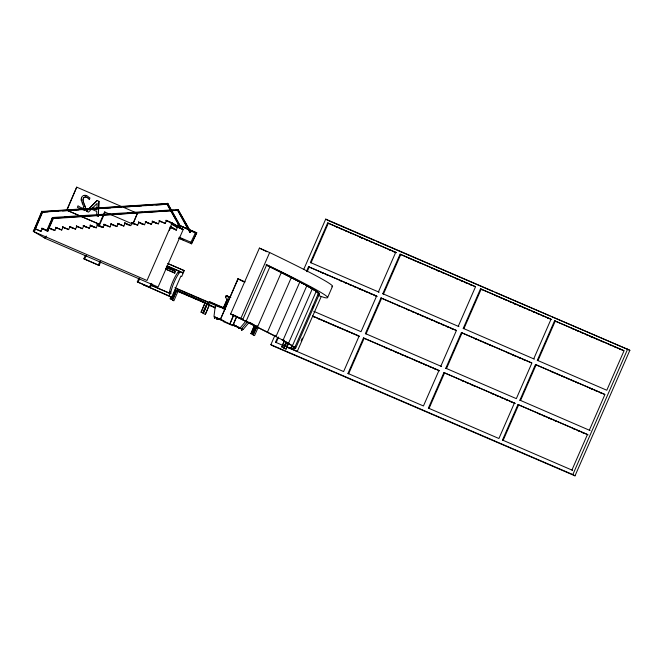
<?xml version="1.0" encoding="UTF-8"?>
<svg xmlns="http://www.w3.org/2000/svg" width="663" height="663" viewBox="0 0 663 663"><rect width="100%" height="100%" fill="white"/><g stroke="black" fill="none" stroke-linecap="round" stroke-linejoin="round"><path stroke-width="0.99" d="M81.184 199.953L81.897 196.903A3.448 3.381 -59.5 0 1 83.745 195.552M83.032 200.375L83.008 199.356M98.265 216.329L98.92 201.312L98.315 216.353L96.599 215.608L96.806 211.472L91.403 209.127M225.553 309.115L216.146 305.063L215.102 307.458L213.967 316.566L222.403 320.204M214.887 317.9L214.563 317.792C213.917 315.803 216.469 318.464 214.331 317.784M217.729 318.886L217.456 319.367M239.467 327.588L239.616 328.243L238.929 328.301L238.705 327.721L239.285 327.481M238.672 328.019L239.186 328.318L239.418 327.804M242.219 329.776L241.357 329.602L241.97 329.179M241.531 329.834L242.111 329.718L241.92 329.155M214.29 317.552L214.911 317.096M217.05 318.82L217.307 318.646M217.787 318.663L217.613 319.491M218.003 319.011L217.29 319.525M238.663 328.052L239.277 327.597M239.6 327.878L239.21 328.376M241.349 329.635L241.97 329.063M83.057 199.381L83.845 197.557L85.602 196.894L86.704 197.193M81.201 198.817L81.541 197.665M214.563 317.792L214.505 317.245M214.605 317.942L215.185 317.444M217.157 319.143L217.456 318.688L217.92 319.052M238.837 328.061L239.194 327.431L238.788 328.342M239.558 327.945L238.978 328.45M242.252 329.528L241.904 329.967M223.928 307.516L228.71 296.891M41.96 212.21L42.217 211.456L167.764 203.466L168.203 204.179L41.835 212.143L48.117 211.82M168.079 204.105L180.121 225.677L179.441 226.066L166.968 203.79L42.797 211.696L34.136 231.835L45.208 238.365L158.084 287.013L183.228 229.464L172.148 222.934L166.04 220.298L166.247 221.102M174.328 270.38L166.852 267.156M33.481 231.279L41.827 211.232L42.797 211.696M33.879 230.368L36.266 224.898M37.062 223.075L38.255 220.34M39.051 218.517L41.438 213.055M42.531 211.53L34.186 231.578L33.15 231.08M47.985 230.84L41.868 228.205L42.076 229M42.341 228.404L41.031 231.395L35.388 228.959M46.601 231.031L52.427 217.522L177.974 209.533L190.704 231.868L189.701 232.067L177.427 209.997M47.446 230.044L52.816 217.754L52.427 217.522M47.305 231.337L52.883 218.583L178.413 210.246L190.704 231.868M47.736 231.296L53.521 218.061M45.208 238.365L46.253 235.97M61.775 229.962L55.667 227.326L55.874 228.122M56.131 227.525L54.83 230.517L49.186 228.089M132.028 223.779L104.597 211.961L99.235 224.235L66.673 210.163L76.717 187.157L121.536 206.516M66.913 210.304L76.717 187.157M68.679 229.522L62.562 226.887L62.77 227.682M63.035 227.086L61.725 230.078L56.082 227.649M75.574 229.083L69.458 226.448L69.673 227.243M69.93 226.647L68.62 229.638L62.977 227.21M82.477 228.644L76.361 226.008L76.568 226.804M76.833 226.207L75.524 229.199L69.88 226.771M89.314 199.546L89.977 198.03L86.986 195.776L85.27 195.328M82.212 202.977C84.483 207.726 84.756 210.395 78.002 205.803L77.389 207.337L84.922 210.585L85.51 207.983L83.198 201.453M89.372 228.205L83.256 225.569L83.463 226.365M83.729 225.768L82.419 228.76L76.775 226.332M96.268 227.765L90.16 225.13L90.367 225.926M90.624 225.329L89.323 228.321L83.679 225.892M103.171 227.326L97.055 224.691L97.262 225.495M97.527 224.89L96.218 227.881L90.574 225.453M100.735 261.752L99.102 265.473L83.845 258.777L85.071 255.968M98.174 225.967L98.994 224.094L66.673 210.163M84.599 259.225L86.24 255.47M98.961 226.348L105.119 212.259L104.597 211.961M110.066 226.887L103.95 224.251L104.166 225.055M104.422 224.45L103.113 227.442L97.469 225.014M116.961 226.448L110.854 223.812L111.061 224.616M111.318 224.011L110.017 227.003L104.373 224.575M99.102 265.473L98.348 265.034L99.972 261.313M123.865 226.008L117.749 223.373L117.956 224.177M118.221 223.572L116.912 226.564L111.268 224.135M130.76 225.569L124.644 222.934L124.859 223.738M125.116 223.133L123.815 226.124L118.171 223.696M137.664 225.13L131.547 222.495L131.755 223.298M132.02 222.693L130.71 225.685L125.067 223.257M133.122 223.149L137.415 213.32L132.973 224.185M144.559 224.691L138.443 222.055L138.65 222.859M138.915 222.262L137.606 225.246L131.962 222.818M151.454 224.251L145.346 221.616L145.553 222.42M145.81 221.823L144.509 224.807L138.865 222.378M158.358 223.812L152.241 221.177L152.449 221.981M152.714 221.384L151.404 224.376L145.761 221.939M165.253 223.373L159.137 220.738L159.352 221.541M159.609 220.945L158.3 223.937L152.656 221.5M151.91 283.772L150.269 287.527L138.078 282.272L137.324 281.833L138.948 278.112M138.078 282.272L139.702 278.551M166.504 220.506L165.203 223.497L159.559 221.061M172.148 222.934L147.012 280.49L34.136 231.835M169.38 230.459L170.689 227.467M150.269 287.527L149.506 287.087L151.147 283.325M170.3 222.809L177.112 226.829L177.328 227.624L171.361 224.111M170.631 227.591L176.275 230.02L177.585 227.028M174.659 270.927L175.513 271.424L174.783 273.106L173.93 272.601L174.659 270.927L166.289 267.313M170.225 291.364L169.421 293.212A13.293 2.627 -66.7 0 1 172.927 281.311A13.293 2.627 -66.7 0 1 179.126 270.993L166.952 265.747M178.322 272.849L179.126 270.993M167.747 263.46L184.264 270.645L181.679 276.57L180.875 276.09L171.593 297.331L168.949 295.773L170.01 293.344L151.114 285.198M170.292 298.897L170.863 296.916M167.59 266.377L182.715 272.891L183.808 270.38M171.593 299.461L175.728 290.004L205.248 302.726L175.496 289.864L171.593 299.461L170.059 298.764M175.032 289.996L176.399 290.8L172.33 300.107L173.88 300.811L177.941 291.505L175.662 290.162L205.174 302.883L201.519 311.254M172.571 300.248L176.615 290.999M201.113 312.182L205.016 302.593M174.908 287.667L207.685 301.789L202.837 312.886L207.129 303.72L209.177 304.93L205.348 314.37L209.79 304.201M203.4 313.533L207.221 304.085L203.16 313.392L205.348 314.37M176.399 290.8L215.144 307.483L216.146 305.063M230.848 297.48L226.249 295.491L225.519 297.165L226.448 295.872L225.751 297.273L226.862 300.032L223.522 307.69L226.862 300.032M224.649 306.182L225.868 303.397M245.153 281.891L237.918 278.733L220.265 319.79L238.141 278.866M232.589 314.966L230.608 314.005L259.399 248.103L269.659 252.528A442.635 10.815 23.6 0 1 331.74 286.681M233.749 314.511L229.904 323.942L233.567 315.571M236.658 316.226L232.821 325.666L236.882 316.359M317.552 295.209L324.464 297.588A442.635 10.815 23.6 0 0 277.664 270.015L266.733 264.703L242.84 319.392L240.86 318.431L269.659 252.528M268.648 266.161L299.9 281.808L276.023 336.456L246.072 321.373L269.949 266.717L265.938 264.844M254.244 326.237L250.987 333.68L254.393 325.218M255.785 325.591L252.296 334.243L255.951 325.864M257.095 325.583L253.034 334.881L254.575 335.586L258.238 327.215M253.274 335.022L256.913 326.702M257.509 327.008L281.377 272.36M267.504 332.047L291.38 277.399M303.853 269.153L325.707 219.121L629.85 350.296L575.003 475.843L273.015 345.937L270.86 344.669L274.988 335.229M278.634 336.995L276.181 342.605L275.535 342.224L277.582 337.55M306.488 271.382L308.535 266.683L376.617 296.029L361.037 331.699L313.756 311.32M328.301 223.307L311.022 262.863L310.375 262.482L327.655 222.934L396.375 252.653L327.655 222.934M307.135 271.764L309.182 267.065L308.535 266.683M321.132 296.751L297.239 351.44L288.297 347.578L292.284 348.597L295.532 348.564L292.433 345.755L283.043 340.218L306.919 285.571L299.9 281.808M284.253 341.379L281.816 346.964L284.477 340.21M285.96 342.116L283.764 347.802L286.201 342.224M286.292 342.589L283.855 348.166L286.051 349.152L288.637 343.252M284.096 348.307L286.532 342.73M312.803 316.085L359.131 336.05L343.616 371.562L286.366 346.857L288.007 343.094M288.248 343.426L286.051 349.152M288.513 343.318L312.389 288.67L306.919 285.571M286.366 346.857L290.982 348.042L292.217 345.216M292.433 345.755L316.309 291.107L312.389 288.67M290.982 348.042L293.411 348.373L294.231 346.484M294.77 347.503L318.646 292.855L316.309 291.107M294.704 348.929L295.524 347.047M312.397 308.411L313.632 305.585M295.532 348.564L319.409 293.908L318.646 292.855M301.143 340.923L302.378 338.097M327.63 297.496L332.528 286.283M395.736 252.271L378.457 291.828L379.095 292.201L310.375 262.482M347.976 373.443L363.49 337.931L438.964 370.46L423.442 405.971L347.976 373.443L348.614 373.824L364.136 338.312L363.49 337.931M365.396 333.572L380.976 297.911L456.442 330.439L440.862 366.1L441.508 366.482L365.396 333.572L366.034 333.953L381.615 298.292L380.976 297.911M400.087 254.153L400.734 254.534L383.454 294.082L382.808 293.701L400.087 254.153L475.562 286.681L458.282 326.229M444.55 372.971L429.036 408.491L428.389 408.11L443.912 372.598L515.076 403.369L443.912 372.598M445.809 368.238L461.39 332.569L531.917 362.976L516.336 398.637L445.809 368.238L446.456 368.62L462.036 332.95L461.39 332.569M551.682 319.591L481.156 289.192L463.876 328.749L463.23 328.367L480.509 288.819L551.036 319.218L533.756 358.766M514.43 402.996L498.916 438.508L428.389 408.11M502.471 440.041L517.985 404.521L587.468 434.472L571.954 469.984L572.6 470.365L502.471 440.041L503.118 440.414L518.632 404.902L517.985 404.521M519.891 400.17L535.472 364.501L604.954 394.452L589.374 430.113L590.02 430.494L519.891 400.17L520.53 400.543L536.11 364.882L535.472 364.501M537.312 360.299L554.583 320.743L624.074 350.694L606.794 390.242L537.312 360.299L537.95 360.672L555.229 321.124L554.583 320.743M575.003 475.843L572.849 474.575L627.695 349.028M177.236 226.655L178.074 224.765L196.729 232.862L191.508 243.785L178.471 238.166M191.483 243.719L190.927 242.252L195.477 232.721L196.704 232.796L191.508 243.785M83.306 198.486L83.886 197.591M232.713 324.646L240.213 327.878L246.139 320.834M247.572 321.679L241.647 328.724L232.274 324.688M231.835 324.721L243.081 329.569L249.006 322.525M97.096 200.516L86.53 211.265L97.096 200.516L98.92 201.312M91.444 209.16L88.51 212.135L86.53 211.265M92.522 208L97.146 203.4L96.881 209.889L92.563 208.025M214.771 317.784L214.862 317.071M179.441 226.066L166.703 203.632L167.764 203.466M178.364 209.765L177.692 210.154L190.024 232.257M179.118 225.876L180.121 225.677M189.701 232.067L190.372 231.669M215.152 317.759L214.472 317.751M241.871 329.213L241.664 329.909M318.571 294.281L319.409 293.908M293.411 348.373L294.239 348.009L291.148 345.199L281.758 339.663M83.704 195.519L84.516 195.37M84.69 197.06L85.643 196.919M209.392 301.889L212.5 303.356M217.605 318.563L216.892 319.077L217.505 319.392M239.384 328.467L238.705 328.293M52.22 211.555L58.377 211.166M62.488 210.909L68.645 210.511M72.748 210.254L78.905 209.864M83.016 209.599L89.173 209.21M94.303 208.878L100.461 208.489M103.536 208.29L110.721 207.834M114.832 207.577L120.989 207.179M125.092 206.922L131.249 206.533M135.36 206.268L141.517 205.878M145.62 205.613L151.777 205.223M155.88 204.966L163.065 204.502M54.283 217.837L58.385 217.572M64.543 217.182L69.673 216.851M74.803 216.528L79.933 216.204M86.091 215.806L90.193 215.55M96.35 215.16L100.461 214.895M106.619 214.505L110.721 214.24M116.879 213.851L122.009 213.527M127.139 213.196L131.241 212.939M137.398 212.541L142.528 212.218M148.686 211.828L152.797 211.563M158.954 211.174L163.057 210.909M169.214 210.519L173.316 210.262M52.054 218.21L178.413 210.246M84.474 195.345L86.157 195.502M217.265 318.621L217.779 318.911M296.618 351.282L297.239 351.44M328.815 220.804L374.396 240.412M376.294 241.224L431.373 264.918M433.279 265.739L493.098 291.471M495.004 292.292L550.083 315.986M551.981 316.798L629.85 350.296M400.734 254.534L475.263 286.656M555.229 321.124L623.775 350.669M336.042 226.821L337.931 227.633M340.765 228.859L342.655 229.671M345.489 230.898L347.387 231.71M350.221 232.937L352.111 233.749M359.678 237.014L362.512 238.232M365.346 239.459L367.244 240.271M370.078 241.489L371.968 242.31M374.802 243.528L376.692 244.349M408.458 258.04L410.347 258.852M413.173 260.07L415.063 260.882M417.889 262.1L419.778 262.913M436.76 270.239L439.594 271.457M442.42 272.675L444.309 273.488M494.499 295.126L496.38 295.938M499.198 297.148L501.079 297.96M503.905 299.179L505.786 299.991M508.604 301.201L510.485 302.013M513.303 303.231L516.129 304.45M523.646 307.69L525.527 308.502M528.353 309.712L530.234 310.524M533.052 311.743L534.933 312.555M537.751 313.765L539.632 314.577M542.458 315.795L544.34 316.607M547.157 317.817L549.039 318.63M571.373 328.26L573.255 329.072M576.072 330.282L577.945 331.094M580.763 332.304L582.644 333.116M585.462 334.334L587.335 335.138M590.153 336.356L592.971 337.566M609.869 344.851L611.75 345.663M614.568 346.873L616.441 347.685M619.259 348.904L621.14 349.708M360.067 237.238L361.957 238.058M388.435 249.47L390.325 250.282M393.159 251.509L395.049 252.321M431.489 268.026L433.378 268.838M436.213 270.065L439.039 271.283M456.02 278.601L457.909 279.413M460.735 280.631L462.625 281.444M465.451 282.67L467.34 283.482M470.175 284.7L472.056 285.513M513.701 303.463L516.518 304.673M519.336 305.892L521.217 306.704M590.542 336.589L593.36 337.798M596.178 339.017L598.059 339.821M600.877 341.039L602.75 341.843M382.808 293.701L458.929 326.61M463.23 328.367L534.403 359.147M309.182 267.065L377.264 296.411M381.615 298.292L456.144 330.414M462.036 332.95L531.618 362.943M536.11 364.882L604.656 394.427M320.701 272.211L323.536 273.429M326.378 274.656L328.268 275.468M340.003 280.59L341.893 281.41M344.735 282.629L346.625 283.441M349.459 284.667L351.349 285.48M354.191 286.706L356.081 287.518M358.915 288.745L361.749 289.963M364.592 291.19L366.482 292.002M369.316 293.228L371.205 294.041M374.04 295.267L375.938 296.079M397.833 305.452L399.714 306.265M407.654 309.754L409.543 310.566M412.378 311.784L414.259 312.596M417.093 313.814L418.975 314.635M421.809 315.853L423.698 316.665M426.524 317.884L428.414 318.696M430.851 319.69L432.74 320.502M435.566 321.721L438.79 323.171M441.616 324.389L443.506 325.201M446.34 326.428L448.221 327.24M451.055 328.458L452.937 329.271M474.443 338.478L477.261 339.688M480.087 340.906L481.96 341.718M484.786 342.937L486.667 343.749M489.485 344.959L491.366 345.771M507.742 352.89L509.623 353.702M512.449 354.92L515.814 356.313M518.64 357.523L520.513 358.335M523.339 359.553L525.22 360.365M551.318 371.611L554.135 372.83M556.953 374.04L558.826 374.852M561.644 376.062L563.525 376.874M566.343 378.084L568.216 378.896M571.034 380.114L572.915 380.918M575.733 382.137L577.606 382.949M589.813 388.203L592.631 389.421M595.449 390.631L597.33 391.443M600.148 392.662L602.021 393.466M196.729 232.862L178.098 224.832L195.668 233.185M166.454 220.622L172.098 223.058L183.179 229.58L177.535 227.152M177.112 226.829L183.228 229.464M170.217 227.268L176.333 229.904L170.366 226.39M123.194 207.188L137.664 213.461M169.952 227.865L170.424 228.064M179.143 237.18L190.927 242.252M181.024 238.829L183.643 239.956L180.999 238.887M240.835 280.449L244.564 282.098M312.497 316.052L358.832 336.025M364.136 338.312L439.602 370.841M518.632 404.902L588.114 434.853M313.069 316.533L314.958 317.353M317.792 318.571L320.627 319.798M323.469 321.016L325.359 321.837M328.193 323.055L330.083 323.875M332.917 325.094L334.815 325.914M337.649 327.132L339.539 327.945M341.984 328.939L343.873 329.751M346.716 330.978L348.605 331.79M351.44 333.017L353.329 333.829M356.164 335.055L359.396 336.506M385.062 347.511L386.952 348.324M389.778 349.542L391.667 350.354M394.502 351.572L397.717 353.023M400.551 354.249L402.433 355.061M405.267 356.28L407.157 357.092M414.309 360.117L416.198 360.929M419.024 362.147L420.914 362.959M423.74 364.178L425.629 364.99M428.464 366.216L430.345 367.029M433.179 368.247L436.005 369.465M462.053 380.753L463.934 381.565M466.752 382.783L468.633 383.595M471.451 384.805L474.824 386.197M491.2 393.316L493.081 394.129M495.899 395.347L497.78 396.159M500.606 397.369L502.488 398.181M505.305 399.399L507.187 400.212M510.004 401.422L512.83 402.64M538.92 413.886L540.801 414.698M543.619 415.908L545.492 416.72M548.309 417.939L551.674 419.323M554.492 420.541L556.365 421.345M572.724 428.455L574.597 429.268M577.415 430.478L579.296 431.29M582.114 432.508L583.987 433.312M168.203 263.725L184.264 270.645M166.289 267.098L173.764 270.322M167.706 267.761L174.245 270.579M52.17 218.276L52.883 218.583M167.134 267.819L169.927 269.021M171.792 269.824L175.513 271.424M165.551 268.987L173.93 272.601M165.477 269.087L174.783 273.106M226.381 295.831L230.21 297.496M54.88 230.401L48.764 227.765L52.178 229.771M48.507 228.362L48.971 228.561M42.283 228.528L47.927 230.956M225.403 308.502L209.342 301.574L208.091 304.441L215.276 307.98M213.022 303.588L217.207 305.386M217.721 305.61L223.406 308.071M208.969 302.552L220.257 307.417M222.138 308.229L224.964 309.447M177.419 289.151L208.323 302.469M34.973 228.644L41.081 231.279M34.708 229.241L35.18 229.439M230.608 314.005L240.86 318.431M242.84 319.392L235.241 316.11L246.072 321.373M209.475 305.262L214.771 307.541M248.459 322.061L251.981 323.585M248.965 322.5L254.252 324.779M44.139 237.611L44.52 237.719M150.833 285.206L170.772 293.8A13.293 2.627 -66.7 0 1 174.278 281.891A13.293 2.627 -66.7 0 1 180.477 271.573L182.715 272.891M83.845 258.777L98.348 265.034M137.324 281.833L149.506 287.087M168.949 295.773L143.432 284.775L171.593 297.331M275.535 342.224L284.991 346.301M224.774 321.447L215.4 317.411L229.904 323.942M232.821 325.666L223.182 321.505M200.881 312.049L203.06 313.027M250.755 333.539L252.296 334.243M281.584 346.832L283.764 347.802M270.86 344.669L572.849 474.575M233.931 315.547L283.043 340.218M280.084 271.805L304.756 284.543M234.387 325.276L236.152 326.171M236.434 326.304L233.923 325.027L236.616 326.594M305.635 285.015L315.024 290.551L318.116 293.361M234.089 325.21L236.285 326.453M241.887 329.014L242.376 329.519M241.39 329.876L242.07 330.05L242.161 329.171M480.509 288.819L482.274 289.855M325.707 219.121L327.862 220.389M166.04 220.298L168.593 221.807M170.316 226.506L176.275 230.02M159.137 220.738L160.844 221.74M152.241 221.177L155.648 223.182M145.346 221.616L148.752 223.622M237.918 278.733L240.628 280.258M138.443 222.055L142.702 224.566M131.547 222.495L134.954 224.5M124.644 222.934L128.058 224.939M117.749 223.373L120.31 224.881M110.854 223.812L114.26 225.818M84.922 210.585L85.461 207.958M226.249 295.491L229.025 297.132M227.077 296.245L229.158 297.472M103.95 224.251L106.511 225.76M97.055 224.691L101.315 227.202M90.16 225.13L93.566 227.136M83.256 225.569L85.817 227.077M207.685 301.789L209.359 302.784M76.361 226.008L78.06 227.011M69.458 226.448L72.872 228.453M240.213 327.878L243.081 329.569M62.562 226.887L65.115 228.387M170.01 293.344L170.772 293.8M55.667 227.326L57.366 228.329M41.868 228.205L45.275 230.21M86.662 197.168L88.03 198.071M87.98 198.046L89.356 199.571M216.983 319.102L217.58 319.483L217.737 318.762M167.374 203.243L179.789 225.486M177.974 209.533L178.289 210.171M82.66 203.848L81.143 199.928M83.687 202.687L82.991 200.35M84.226 203.955L85.22 206.748M237.346 281.402A3.141 0.622 -66.7 0 1 237.603 281.046M266.418 264.96A433.038 10.583 23.6 0 1 318.53 294.239M267.413 265.598A442.635 10.815 23.6 0 1 278.924 271.283M279.902 271.764A442.635 10.815 23.6 0 1 304.665 284.601M305.552 285.09A442.635 10.815 23.6 0 1 309.513 287.336M310.201 287.742A442.635 10.815 23.6 0 1 314.179 290.203M259.399 248.103A442.635 10.815 23.6 0 1 266.949 251.758"/></g></svg>
